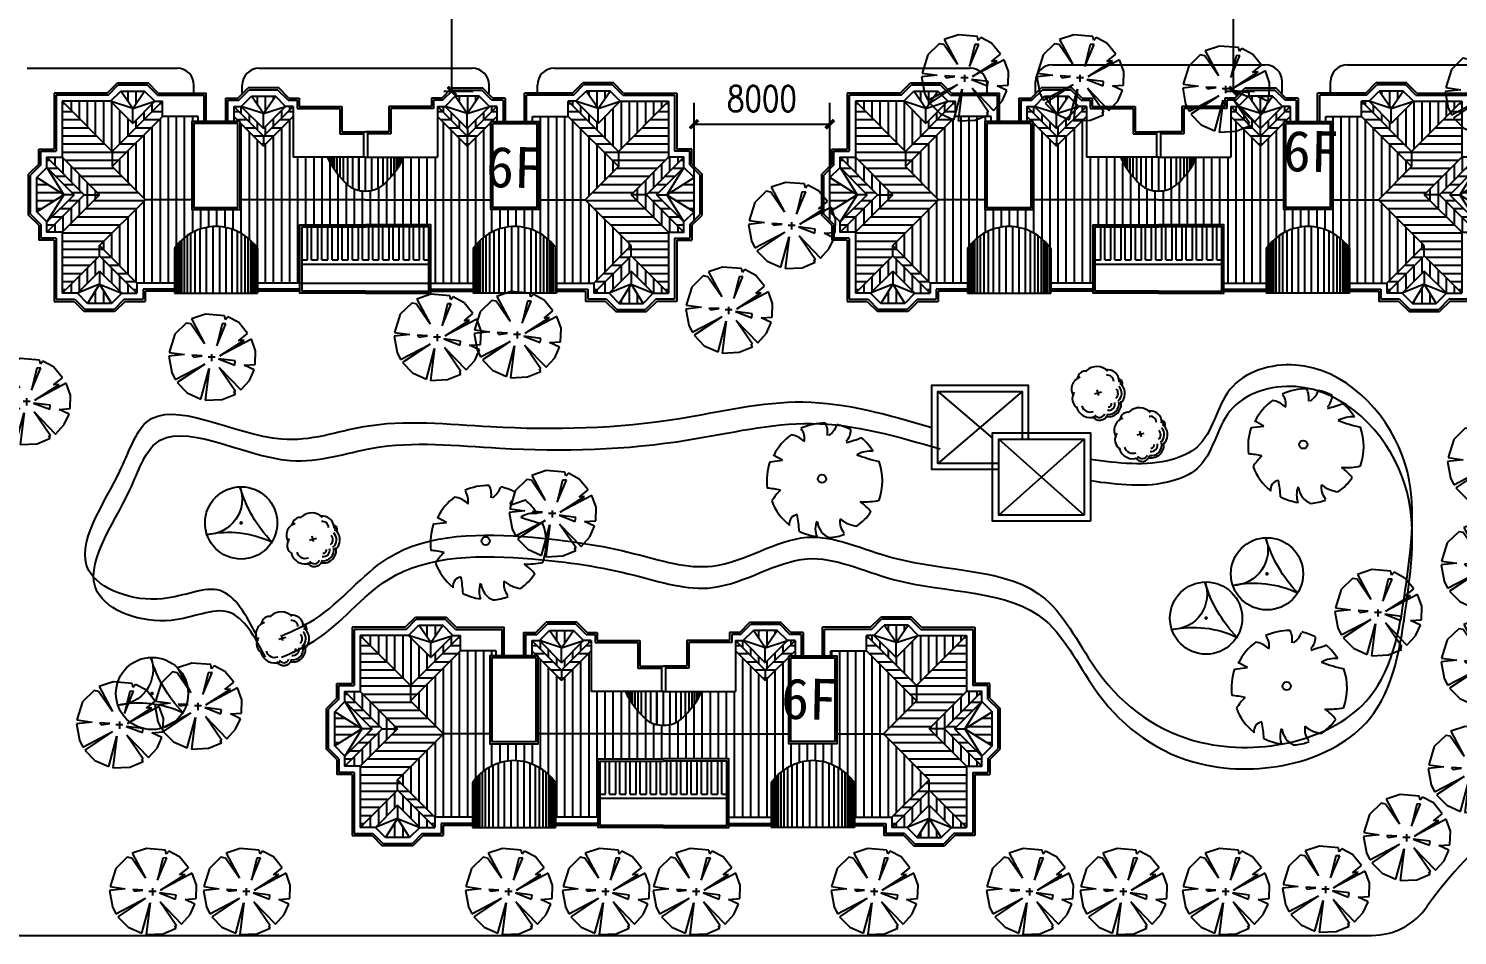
# Model space of a CAD drawing. Extents: x 225694 to 1397201, y -46174 to 794826.
# Drawn here: x 480086 to 564215, y 593584 to 646966 of the extents above; entities that cross this region are included whole.
import ezdxf
from ezdxf.enums import TextEntityAlignment as Align

# ---------------------------------------------------------------- set-up
doc = ezdxf.new("R2010")
doc.units = 0
doc.header["$LTSCALE"] = 0.5
doc.header["$MEASUREMENT"] = 0
for name, color, linetype in [('0-PD', 223, 'Continuous'), ('08-树', 73, 'Continuous'), ('KJ', 8, 'Continuous'), ('PUB_DIM', 3, 'Continuous'), ('TREE1', 62, 'Continuous'), ('ZJ', 7, 'Continuous'), ('屋顶', 135, 'Continuous'), ('树', 124, 'Continuous'), ('路', 40, 'Continuous')]:
    doc.layers.add(name, color=color, linetype=linetype)
doc.styles.add('DIM_FONT', font='SIMPLEX.shx', dxfattribs={"width": 0.8})
doc.styles.add('等线体', font='')
doc.styles.get('等线体').set_extended_font_data('黑体')
doc.dimstyles.new('DIMN500', dxfattribs={"dimscale": 5, "dimtxt": 300, "dimasz": 100, "dimexe": 250, "dimexo": 300, "dimgap": 150, "dimtad": 1, "dimdec": 0, "dimzin": 0, "dimdsep": 46, "dimtxsty": 'DIM_FONT', "dimcen": 0.09, "dimclrt": 7, "dimazin": 2, "dimtfac": 1, "dimtdec": 0, "dimtix": 1, "dimtmove": 2, "dimatfit": 3, "dimfxl": 1, "dimtolj": 1, "dimtzin": 0, "dimarcsym": 0})
pattern_1 = [(0, (-2429662.5, -3656551.4), (0, 476.25), [])]
pattern_2 = [(90, (-2429662.5, -3656551.4), (-476.25, 3e-14), [])]

# ---------------------------------------------------------------- blocks, each defined once
blk = doc.blocks.new('棕榈')
at = {"layer": '树', "color": 64, "linetype": 'Continuous'}
for p, q in [((-688, 831), (-995, 530)), ((-566, 808), (-688, 831)), ((-196, 270), (-566, 808)), ((-172, 1067), (-553, 940)), ((-553, 940), (-196, 270)), ((336, 1025), (-172, 1067)), ((127, 220), (373, 813)), ((270, 808), (127, 220)), ((373, 813), (270, 808)), ((360, 916), (336, 1025)), ((426, 996), (360, 916)), ((717, 842), (426, 996)), ((953, 551), (717, 842)), ((-995, 530), (-1146, 45)), ((1056, 402), (209, -50)), ((715, 357), (953, 551)), ((1170, 85), (1056, 402)), ((-1146, 45), (-738, -11)), ((0, -192), (0, 0)), ((209, -50), (863, 371)), ((863, 371), (715, 357)), ((1159, -278), (1170, 85)), ((-738, -11), (-1159, -58)), ((-1159, -58), (-1080, -495)), ((-990, -683), (-193, -267)), ((-193, -267), (-937, -763)), ((-537, -32), (-487, -82)), ((-265, -48), (-537, -32)), ((-487, -82), (-265, -48)), ((88, -84), (-103, -84)), ((177, -127), (611, -294)), ((625, -185), (177, -127)), ((633, -1004), (193, -363)), ((193, -363), (770, -961)), ((611, -294), (625, -185)), ((863, -297), (1159, -278)), ((1130, -424), (863, -297)), ((-1080, -495), (-990, -683)), ((-937, -763), (-662, -1041)), ((-294, -1205), (-73, -388)), ((-73, -388), (-180, -1239)), ((770, -961), (1003, -707)), ((1003, -707), (1130, -424)), ((-662, -1041), (-294, -1205)), ((275, -1218), (627, -1072)), ((627, -1072), (590, -1004)), ((590, -1004), (633, -1004)), ((-180, -1239), (275, -1218))]:
    blk.add_line(p, q, dxfattribs=at)
blk = doc.blocks.new('含笑')
at = {"layer": '树'}
for p, q in [((-632, 458), (-789, 543)), ((-789, 543), (-789, 543)), ((-846, 434), (-632, 458))]:
    blk.add_line(p, q, dxfattribs=at)
blk.add_circle((27, 148), 69.3, dxfattribs=at)
for centre, radius, start, end in [((74, 115), 966, 89.3321, 114.3856), ((-501, 833), 236, 343.6555, 39.76), ((-228, 923), 350, 352.0775, 26.6128), ((-64, 1178), 366, 304.1868, 338.5411), ((74, 115), 963, 62.8767, 77.7021), ((234, 973), 279, 315.8454, 359.7651), ((74, 115), 956, 126.0751, 153.6245), ((-556, 485), 407, 48.5203, 80.5151), ((-354, 3609), 2962, 285.4397, 290.7099), ((74, 115), 950, 31.4098, 49.4752), ((837, 188), 424, 83.5323, 121.6544), ((1829, 3902), 3566, 250.0865, 256.3451), ((74, 115), 974, 160.8426, 187.275), ((74, 115), 968, 340.3307, 19.43), ((-1018, -1601), 1597, 77.3728, 85.4649), ((81, -798), 1065, 134.7782, 147.3315), ((74, 115), 951, 200.8103, 231.4392), ((738, 952), 1190, 266.7455, 282.0146), ((89, -1036), 989, 39.6536, 53.993), ((-366, -610), 158, 97.741, 188.8107), ((-2361, -834), 2010, 2.9465, 10.9238), ((74, 115), 933, 305.394, 326.2464), ((316, -694), 400, 160.6009, 199.3991), ((271, -539), 323, 186.1912, 248.4952), ((626, -573), 297, 170.6314, 220.6278), ((680, -105), 545, 230.4582, 263.1093), ((74, 115), 947, 243.1498, 261.8356), ((74, 115), 957, 274.7236, 290.3277)]:
    blk.add_arc(centre, radius, start, end, dxfattribs=at)
blk = doc.blocks.new('桂花')
at = {"layer": '08-树', "linetype": 'ByBlock'}
for p, q in [((0, 0), (-316, 0)), ((-149, -187), (-149, 195))]:
    blk.add_line(p, q, dxfattribs=at)
for centre, radius, start, end in [((-743, 93), 815, 118.84094, 207.99249), ((-612, 656), 626, 75.25333, 173.88926), ((-612, 656), 332, 75.25333, 173.88926), ((-367, 1210), 204, 31.9374, 177.28646), ((-367, 1210), 110, 31.9374, 177.28646), ((79, 732), 688, 22.6842, 120.58139), ((79, 732), 509, 22.6842, 120.58139), ((79, 732), 314, 22.6842, 120.58139), ((574, 395), 565, 335.05145, 87.04818), ((574, 395), 687, 335.05145, 87.04818), ((574, 395), 158, 335.05145, 87.04818), ((574, 395), 344, 335.05145, 87.04818), ((868, -183), 294, 286.7742, 55.27854), ((868, -183), 443, 286.7742, 55.27854), ((-1031, -465), 437, 155.37629, 247.63718), ((-552, -692), 652, 181.43938, 289.22617), ((287, -545), 475, 271.89809, 6.29095), ((287, -545), 769, 271.89809, 6.29095), ((-59, -897), 543, 216.09834, 316.34387)]:
    blk.add_arc(centre, radius, start, end, dxfattribs=at)
blk = doc.blocks.new('GUIHUA')
at = {"layer": '树', "linetype": 'ByBlock', "xscale": 1.0944, "yscale": 1.0944, "zscale": 1.0944}
blk.add_blockref('桂花', (169, -8), dxfattribs=at)
blk = doc.blocks.new('腊梅')
at = {"layer": '08-树', "color": 125}
blk.add_lwpolyline([(-426, 1231, -0.521516), (-1406, -183, -0.162418), (522, -406, -0.119785), (-426, 1231, -2.558361)], format="xyb", dxfattribs=at)
blk.add_lwpolyline([(-416, 159, 53.6, 53.6, 1), (-363, 159, 53.6, 53.6, 1)], format="xyseb", close=True, dxfattribs=at)
blk.add_circle((-389, 159), 1072, dxfattribs=at)
blk = doc.blocks.new('WD-2')
at = {"layer": 'KJ', "linetype": 'Continuous'}
h = blk.add_hatch(dxfattribs=at)
h.set_pattern_fill('LINE,_O', color=256, scale=150)
h.set_pattern_definition(pattern_1)
h.paths.add_polyline_path([(5380, 5980), (3430, 7930), (3430, 8830), (480, 11780), (480, 8480), (2680, 6280), (480, 4080), (480, 480), (2680, 2680), (2680, 3280)])
h.paths.add_polyline_path([(1780, 6280), (-420, 8480), (-420, 7884), (1184, 6280), (-420, 4676), (-420, 4080)])
h.paths.add_polyline_path([(33980, 6280), (36180, 8480), (36180, 11780), (33230, 8830), (33230, 7930), (31280, 5980), (33980, 3280), (33980, 2680), (36180, 480), (36180, 4080)])
h.paths.add_polyline_path([(30280, 11780), (30280, 10880), (33230, 7930), (33230, 8830)])
h.paths.add_polyline_path([(6380, 10880), (6380, 11780), (3430, 8830), (3430, 7930)])
h.paths.add_polyline_path([(35476, 6280), (37080, 7884), (37080, 8480), (34880, 6280), (37080, 4080), (37080, 4676)])
h.paths.add_polyline_path([(2680, 3280), (2680, 2680), (4880, 480), (4880, 1080)], flags=16)
h.paths.add_polyline_path([(33980, 2680), (33980, 3280), (31780, 1080), (31780, 480)], flags=16)
h = blk.add_hatch(dxfattribs=at)
h.set_pattern_fill('LINE,_O', color=256, scale=150, angle=90)
h.set_pattern_definition(pattern_2)
h.paths.add_polyline_path([(3326, 11780), (480, 11780), (3430, 8830), (6380, 11780), (5934, 11780), (4630, 10476)])
h.paths.add_polyline_path([(8110, 10580), (8480, 10580), (8480, 10880), (6380, 10880), (3430, 7930), (5380, 5980), (8110, 5980)])
h.paths.add_polyline_path([(31280, 5980), (28550, 5980), (28550, 5410), (25710, 5410), (25710, 5980), (18330, 5980), (10950, 5980), (10950, 5410), (8110, 5410), (8110, 5980), (5380, 5980), (2680, 3280), (4880, 1080), (7083, 1080), (7083, 3103, -0.244186), (9533, 4410, -0.244186), (11983, 3103), (11983, 1080), (14480, 1080), (14480, 4510), (18330, 4510), (22180, 4510), (22180, 1080), (24677, 1080), (24677, 3103, -0.244186), (27127, 4410, -0.244186), (29577, 3103), (29577, 1080), (31780, 1080), (33980, 3280)])
h.paths.add_polyline_path([(2680, 2680), (480, 480), (1376, 480), (2680, 1784), (3984, 480), (4880, 480)])
h.paths.add_polyline_path([(33980, 2680), (31780, 480), (32676, 480), (33980, 1784), (35284, 480), (36180, 480)])
h.paths.add_polyline_path([(36180, 11780), (33334, 11780), (32030, 10476), (30726, 11780), (30280, 11780), (33230, 8830)])
h.paths.add_polyline_path([(30280, 10880), (28180, 10880), (28180, 10580), (28550, 10580), (28550, 5980), (31280, 5980), (33230, 7930)])
h.paths.add_polyline_path([(25710, 10510), (24330, 9130), (22580, 10880), (22580, 8480), (20590, 8480, -0.094946), (19397, 6866, -0.180763), (18330, 6494, -0.180763), (17263, 6866, -0.094946), (16070, 8480), (14080, 8480), (14080, 10880), (12330, 9130), (10950, 10510), (10950, 5980), (18330, 5980), (25710, 5980)])
h = blk.add_hatch(dxfattribs=at)
h.set_pattern_fill('LINE,_O', color=256, scale=150, angle=90)
h.set_pattern_definition(pattern_2)
h.paths.add_polyline_path([(32734, 12380), (31326, 12380), (32030, 11359)])
h.paths.add_polyline_path([(25034, 12080), (23626, 12080), (24330, 11059)])
h.paths.add_polyline_path([(12330, 11059), (13034, 12080), (11626, 12080)])
h.paths.add_polyline_path([(5334, 12380), (3926, 12380), (4630, 11359)])
h.paths.add_polyline_path([(3384, -120), (2680, 1006), (1976, -120)])
h.paths.add_polyline_path([(34684, -120), (33980, 1006), (33276, -120)])
h = blk.add_hatch(dxfattribs=at)
h.set_pattern_fill('LINE,_O', color=256, scale=150)
h.set_pattern_definition(pattern_1)
h.paths.add_polyline_path([(14080, 10880), (14080, 11480), (12330, 9730), (12330, 9130)])
h.paths.add_polyline_path([(12330, 9730), (10580, 11480), (10580, 10880), (10880, 10580), (10950, 10580), (10950, 10510), (12330, 9130)])
h.paths.add_polyline_path([(25710, 10510), (25710, 10580), (25780, 10580), (26080, 10880), (26080, 11480), (24330, 9730), (24330, 9130)])
h.paths.add_polyline_path([(22580, 11480), (22580, 10880), (24330, 9130), (24330, 9730)])
h = blk.add_hatch(dxfattribs=at)
h.set_pattern_fill('LINE,_O', color=256, scale=150, angle=90)
h.set_pattern_definition(pattern_2)
h.paths.add_polyline_path([(12330, 10176), (11026, 11480), (10580, 11480), (12330, 9730), (14080, 11480), (13634, 11480)])
h.paths.add_polyline_path([(24330, 10176), (23026, 11480), (22580, 11480), (24330, 9730), (26080, 11480), (25634, 11480)])
h = blk.add_hatch(dxfattribs=at)
h.set_pattern_fill('LINE,_O', color=256, scale=150, angle=90)
h.set_pattern_definition(pattern_2)
h.paths.add_polyline_path([(480, 8480), (-420, 8480), (1780, 6280), (2680, 6280)])
h.paths.add_polyline_path([(2680, 6280), (1780, 6280), (-420, 4080), (480, 4080)])
h.paths.add_polyline_path([(34880, 6280), (33980, 6280), (36180, 4080), (37080, 4080)])
h.paths.add_polyline_path([(37080, 8480), (36180, 8480), (33980, 6280), (34880, 6280)])
h = blk.add_hatch(dxfattribs=at)
h.set_pattern_fill('LINE,_O', color=256, scale=150)
h.set_pattern_definition(pattern_1)
h.paths.add_polyline_path([(584, 6280), (-1020, 7284), (-1020, 5276)])
h = blk.add_hatch(dxfattribs=at)
h.set_pattern_fill('LINE,_O', color=256, scale=150)
h.set_pattern_definition(pattern_1)
h.paths.add_polyline_path([(37680, 7284), (36076, 6280), (37680, 5276)])
for p, q in [((16170, 8320), (16170, 8480)), ((16290, 8102), (16290, 8480)), ((16390, 7938), (16390, 8480)), ((16510, 7756), (16510, 8480)), ((16660, 7550), (16660, 8480)), ((16840, 7326), (16840, 8480)), ((17050, 7094), (17050, 8480)), ((17300, 6852), (17300, 8480)), ((17600, 6660), (17600, 8480)), ((17950, 6531), (17950, 8480)), ((17960, 6533), (17960, 8480)), ((18340, 6494), (18340, 8480)), ((18720, 6533), (18720, 8480)), ((19080, 6660), (19080, 8480)), ((19380, 6852), (19380, 8480)), ((19630, 7094), (19630, 8480)), ((19840, 7326), (19840, 8480)), ((20020, 7550), (20020, 8480)), ((20170, 7756), (20170, 8480)), ((20290, 7938), (20290, 8480)), ((20390, 8102), (20390, 8480)), ((20510, 8320), (20510, 8480)), ((8593, 4249), (8593, 480)), ((8953, 4347), (8953, 480)), ((9343, 4402), (9343, 480)), ((9733, 4402), (9733, 480)), ((10113, 4347), (10113, 480)), ((10473, 4249), (10473, 480)), ((14926, 2435), (14926, 4390)), ((15166, 2435), (15166, 4390)), ((15526, 2435), (15526, 4390)), ((15766, 2435), (15766, 4390)), ((16126, 2435), (16126, 4390)), ((16366, 2435), (16366, 4390)), ((16726, 2435), (16726, 4390)), ((16966, 2435), (16966, 4390)), ((17326, 2435), (17326, 4390)), ((17566, 2435), (17566, 4390)), ((17926, 2435), (17926, 4390)), ((18166, 2435), (18166, 4390)), ((18526, 2435), (18526, 4390)), ((18766, 2435), (18766, 4390)), ((19126, 2435), (19126, 4390)), ((19366, 2435), (19366, 4390)), ((19726, 2435), (19726, 4390)), ((19966, 2435), (19966, 4390)), ((20326, 2435), (20326, 4390)), ((20566, 2435), (20566, 4390)), ((20926, 2435), (20926, 4390)), ((21166, 2435), (21166, 4390)), ((21526, 2435), (21526, 4390)), ((21766, 2435), (21766, 4390)), ((26187, 4249), (26187, 480)), ((26547, 4347), (26547, 480)), ((26927, 4402), (26927, 480)), ((27317, 4402), (27317, 480)), ((27707, 4347), (27707, 480)), ((28067, 4249), (28067, 480)), ((7383, 3473), (7383, 480)), ((7503, 3593), (7503, 480)), ((7653, 3725), (7653, 480)), ((7833, 3874), (7833, 480)), ((8043, 3997), (8043, 480)), ((8293, 4128), (8293, 480)), ((10773, 4128), (10773, 480)), ((11023, 3997), (11023, 480)), ((11233, 3874), (11233, 480)), ((11413, 3725), (11413, 480)), ((11563, 3593), (11563, 480)), ((11683, 3473), (11683, 480)), ((24977, 3473), (24977, 480)), ((25097, 3593), (25097, 480)), ((25247, 3725), (25247, 480)), ((25427, 3874), (25427, 480)), ((25637, 3997), (25637, 480)), ((25887, 4128), (25887, 480)), ((28367, 4128), (28367, 480)), ((28617, 3997), (28617, 480)), ((28827, 3874), (28827, 480)), ((29007, 3725), (29007, 480)), ((29157, 3593), (29157, 480)), ((29277, 3473), (29277, 480)), ((7163, 3214), (7163, 480)), ((7283, 3363), (7283, 480)), ((11783, 3363), (11783, 480)), ((11903, 3214), (11903, 480)), ((24757, 3214), (24757, 480)), ((24877, 3363), (24877, 480)), ((29377, 3363), (29377, 480)), ((29497, 3214), (29497, 480)), ((14600, 2435), (14926, 2435)), ((14600, 2195), (22060, 2195)), ((15166, 2435), (15526, 2435)), ((15766, 2435), (16126, 2435)), ((16366, 2435), (16726, 2435)), ((16966, 2435), (17326, 2435)), ((17566, 2435), (17926, 2435)), ((18166, 2435), (18526, 2435)), ((18766, 2435), (19126, 2435)), ((19366, 2435), (19726, 2435)), ((19966, 2435), (20326, 2435)), ((20566, 2435), (20926, 2435)), ((21166, 2435), (21526, 2435)), ((21766, 2435), (22060, 2435))]:
    blk.add_line(p, q, dxfattribs=at)
at = {"layer": '屋顶'}
for p, q in [((3128, 12260), (3728, 12860)), ((3177, 12140), (3777, 12740)), ((3728, 12860), (5532, 12860)), ((3777, 12740), (5483, 12740)), ((6083, 12140), (5483, 12740)), ((6132, 12260), (5532, 12860)), ((30528, 12260), (31128, 12860)), ((30577, 12140), (31177, 12740)), ((32932, 12860), (31128, 12860)), ((32883, 12740), (31177, 12740)), ((33483, 12140), (32883, 12740)), ((33532, 12260), (32932, 12860)), ((3128, 12260), (0, 12260)), ((0, 12260), (0, 8960)), ((3177, 12140), (120, 12140)), ((120, 12140), (120, 8840)), ((3326, 11780), (480, 11780)), ((480, 11780), (3430, 8830)), ((480, 11780), (480, 8480)), ((3326, 11780), (3926, 12380)), ((4630, 11359), (3326, 11780)), ((3326, 11780), (4630, 10476)), ((6380, 11780), (3430, 8830)), ((4630, 11359), (3926, 12380)), ((3926, 12380), (5334, 12380)), ((4630, 11359), (5334, 12380)), ((4630, 11359), (5934, 11780)), ((5934, 11780), (4630, 10476)), ((5934, 11780), (5334, 12380)), ((5934, 11780), (6380, 11780)), ((6083, 12140), (8840, 12140)), ((6132, 12260), (8960, 12260)), ((6380, 10880), (6380, 11780)), ((8840, 10580), (8840, 12140)), ((8960, 10580), (8960, 12260)), ((10100, 11960), (10100, 10580)), ((10100, 11960), (10828, 11960)), ((10220, 11840), (10220, 10580)), ((10220, 11840), (10877, 11840)), ((10828, 11960), (11428, 12560)), ((10877, 11840), (11477, 12440)), ((11026, 11480), (11626, 12080)), ((13232, 12560), (11428, 12560)), ((13183, 12440), (11477, 12440)), ((12330, 11059), (11626, 12080)), ((11626, 12080), (13034, 12080)), ((12330, 11059), (13034, 12080)), ((13634, 11480), (13034, 12080)), ((13783, 11840), (13183, 12440)), ((13832, 11960), (13232, 12560)), ((13783, 11840), (14310, 11840)), ((13832, 11960), (14430, 11960)), ((14310, 11840), (14310, 11360)), ((14310, 11840), (14310, 11360)), ((14430, 11960), (14430, 11480)), ((14430, 11960), (14430, 11480)), ((22230, 11960), (22230, 11480)), ((22230, 11960), (22230, 11480)), ((22828, 11960), (22230, 11960)), ((22350, 11840), (22350, 11360)), ((22350, 11840), (22350, 11360)), ((22877, 11840), (22350, 11840)), ((22828, 11960), (23428, 12560)), ((22877, 11840), (23477, 12440)), ((23026, 11480), (23626, 12080)), ((23428, 12560), (25232, 12560)), ((23477, 12440), (25183, 12440)), ((24330, 11059), (23626, 12080)), ((25034, 12080), (23626, 12080)), ((24330, 11059), (25034, 12080)), ((25634, 11480), (25034, 12080)), ((25783, 11840), (25183, 12440)), ((25832, 11960), (25232, 12560)), ((26440, 11840), (25783, 11840)), ((26560, 11960), (25832, 11960)), ((26440, 11840), (26440, 10580)), ((26560, 11960), (26560, 10580)), ((27700, 10580), (27700, 12260)), ((30528, 12260), (27700, 12260)), ((27820, 10580), (27820, 12140)), ((30577, 12140), (27820, 12140)), ((30726, 11780), (30280, 11780)), ((30280, 10880), (30280, 11780)), ((30280, 11780), (33230, 8830)), ((30726, 11780), (31326, 12380)), ((30726, 11780), (32030, 10476)), ((32030, 11359), (30726, 11780)), ((32030, 11359), (31326, 12380)), ((32734, 12380), (31326, 12380)), ((32030, 11359), (32734, 12380)), ((33334, 11780), (32030, 10476)), ((32030, 11359), (33334, 11780)), ((33334, 11780), (32734, 12380)), ((36180, 11780), (33230, 8830)), ((33334, 11780), (36180, 11780)), ((33483, 12140), (36540, 12140)), ((33532, 12260), (36660, 12260)), ((36180, 11780), (36180, 8480)), ((36540, 12140), (36540, 8840)), ((36660, 12260), (36660, 8960)), ((4630, 10476), (4630, 11359)), ((10580, 11480), (10580, 10580)), ((10580, 11480), (11026, 11480)), ((10580, 11480), (12330, 9730)), ((11026, 11480), (12330, 10176)), ((12330, 11059), (11026, 11480)), ((13634, 11480), (12330, 10176)), ((12330, 11059), (13634, 11480)), ((14080, 11480), (12330, 9730)), ((12330, 10176), (12330, 11059)), ((14080, 11480), (13634, 11480)), ((14080, 11480), (14080, 8480)), ((14310, 11360), (16830, 11360)), ((14430, 11480), (16950, 11480)), ((16830, 11360), (16830, 9860)), ((16950, 11480), (16950, 9980)), ((22230, 11480), (19710, 11480)), ((19710, 11480), (19710, 9980)), ((22350, 11360), (19830, 11360)), ((19830, 11360), (19830, 9860)), ((22580, 11480), (22580, 8480)), ((22580, 11480), (23026, 11480)), ((22580, 11480), (24330, 9730)), ((24330, 11059), (23026, 11480)), ((23026, 11480), (24330, 10176)), ((24330, 11059), (25634, 11480)), ((25634, 11480), (24330, 10176)), ((26080, 11480), (24330, 9730)), ((24330, 10176), (24330, 11059)), ((26080, 11480), (25634, 11480)), ((26080, 11480), (26080, 10580)), ((32030, 10476), (32030, 11359)), ((6380, 10880), (3430, 7930)), ((8480, 10880), (6380, 10880)), ((8480, 10580), (8480, 10880)), ((10580, 10880), (12330, 9130)), ((14080, 10880), (12330, 9130)), ((22580, 10880), (24330, 9130)), ((26080, 10880), (24330, 9130)), ((28180, 10580), (28180, 10880)), ((28180, 10880), (30280, 10880)), ((30280, 10880), (33230, 7930)), ((12330, 9730), (12330, 9130)), ((16830, 9860), (18211, 9860)), ((16950, 9980), (18330, 9980)), ((18211, 9980), (18211, 8480)), ((19710, 9980), (18330, 9980)), ((18449, 9980), (18449, 8480)), ((19830, 9860), (18449, 9860)), ((24330, 9730), (24330, 9130)), ((-900, 8960), (0, 8960)), ((-900, 8082), (-900, 8960)), ((-780, 8840), (120, 8840)), ((-780, 8033), (-780, 8840)), ((1780, 6280), (-420, 8480)), ((2680, 6280), (480, 8480)), ((3430, 8830), (3430, 7930)), ((18330, 8480), (14080, 8480)), ((18330, 8480), (22580, 8480)), ((33230, 8830), (33230, 7930)), ((33980, 6280), (36180, 8480)), ((34880, 6280), (37080, 8480)), ((37440, 8840), (36540, 8840)), ((37560, 8960), (36660, 8960)), ((37440, 8033), (37440, 8840)), ((37560, 8082), (37560, 8960)), ((-900, 8082), (-1500, 7482)), ((-780, 8033), (-1380, 7433)), ((1184, 6280), (-420, 7884)), ((-420, 7884), (584, 6280)), ((3430, 7930), (5380, 5980)), ((33230, 7930), (31280, 5980)), ((35476, 6280), (37080, 7884)), ((37080, 7884), (36076, 6280)), ((37440, 8033), (38040, 7433)), ((37560, 8082), (38160, 7482)), ((-1500, 5078), (-1500, 7482)), ((-1380, 5127), (-1380, 7433)), ((584, 6280), (-1020, 7284)), ((36076, 6280), (37680, 7284)), ((38040, 5127), (38040, 7433)), ((38160, 5078), (38160, 7482)), ((584, 6280), (-1020, 5276)), ((1184, 6280), (-420, 4676)), ((1780, 6280), (-420, 4080)), ((584, 6280), (-420, 4676)), ((2680, 6280), (480, 4080)), ((1184, 6280), (584, 6280)), ((1780, 6280), (2680, 6280)), ((2680, 3280), (5380, 5980)), ((8110, 5980), (5380, 5980)), ((18330, 5980), (10950, 5980)), ((18330, 5980), (25710, 5980)), ((28550, 5980), (31280, 5980)), ((33980, 3280), (31280, 5980)), ((33980, 6280), (36180, 4080)), ((34880, 6280), (33980, 6280)), ((34880, 6280), (37080, 4080)), ((35476, 6280), (36076, 6280)), ((35476, 6280), (37080, 4676)), ((36076, 6280), (37680, 5276)), ((36076, 6280), (37080, 4676)), ((-900, 4478), (-1500, 5078)), ((-780, 4527), (-1380, 5127)), ((37440, 4527), (38040, 5127)), ((37560, 4478), (38160, 5078)), ((-900, 4478), (-900, 3600)), ((-780, 4527), (-780, 3720)), ((37440, 4527), (37440, 3720)), ((37560, 4478), (37560, 3600)), ((0, 3600), (-900, 3600)), ((120, 3720), (-780, 3720)), ((0, 3600), (0, 0)), ((120, 3720), (120, 120)), ((480, 4080), (480, 480)), ((36180, 4080), (36180, 480)), ((36540, 3720), (36540, 120)), ((36540, 3720), (37440, 3720)), ((36660, 3600), (36660, 0)), ((36660, 3600), (37560, 3600)), ((480, 480), (2680, 2680)), ((2680, 2680), (2680, 3280)), ((4880, 1080), (2680, 3280)), ((4880, 480), (2680, 2680)), ((7083, 3103), (7083, 480)), ((11983, 3103), (11983, 480)), ((24677, 3103), (24677, 480)), ((24677, 3103), (24677, 480)), ((29577, 3103), (29577, 480)), ((29577, 3103), (29577, 480)), ((31780, 1080), (33980, 3280)), ((31780, 480), (33980, 2680)), ((33980, 2680), (33980, 3280)), ((36180, 480), (33980, 2680)), ((1376, 480), (2680, 1784)), ((3984, 480), (2680, 1784)), ((2680, 1784), (2680, 1006)), ((32676, 480), (33980, 1784)), ((35284, 480), (33980, 1784)), ((33980, 1784), (33980, 1006)), ((2680, 1006), (1376, 480)), ((2680, 1006), (1976, -120)), ((2680, 1006), (3984, 480)), ((2680, 1006), (3384, -120)), ((4880, 1080), (4880, 480)), ((7083, 1080), (4880, 1080)), ((14483, 1080), (11983, 1080)), ((22177, 1080), (24677, 1080)), ((29577, 1080), (31780, 1080)), ((31780, 1080), (31780, 480)), ((33980, 1006), (32676, 480)), ((33980, 1006), (33276, -120)), ((33980, 1006), (35284, 480)), ((33980, 1006), (34684, -120)), ((0, 0), (1178, 0)), ((120, 120), (1227, 120)), ((1376, 480), (480, 480)), ((1178, 0), (1778, -600)), ((1227, 120), (1827, -480)), ((1976, -120), (1376, 480)), ((3984, 480), (3384, -120)), ((4133, 120), (3533, -480)), ((4182, 0), (3582, -600)), ((3984, 480), (4880, 480)), ((4133, 120), (5240, 120)), ((4182, 0), (5360, 0)), ((5240, 720), (5240, 120)), ((7083, 720), (5240, 720)), ((5360, 600), (5360, 0)), ((7083, 600), (5360, 600)), ((7083, 480), (11983, 480)), ((14483, 720), (11983, 720)), ((14483, 600), (11983, 600)), ((22177, 720), (24677, 720)), ((22177, 600), (24677, 600)), ((29577, 480), (24677, 480)), ((29577, 480), (24677, 480)), ((29577, 720), (31420, 720)), ((29577, 600), (31300, 600)), ((31300, 600), (31300, 0)), ((32478, 0), (31300, 0)), ((31420, 720), (31420, 120)), ((32527, 120), (31420, 120)), ((32676, 480), (31780, 480)), ((32478, 0), (33078, -600)), ((32527, 120), (33127, -480)), ((32676, 480), (33276, -120)), ((34684, -120), (35284, 480)), ((35433, 120), (34833, -480)), ((35482, 0), (34882, -600)), ((35284, 480), (36180, 480)), ((36540, 120), (35433, 120)), ((36660, 0), (35482, 0)), ((3582, -600), (1778, -600)), ((3533, -480), (1827, -480)), ((3384, -120), (1976, -120)), ((33078, -600), (34882, -600)), ((33127, -480), (34833, -480)), ((33276, -120), (34684, -120))]:
    blk.add_line(p, q, dxfattribs=at)
for points in [[(10950, 10580), (8110, 10580), (8110, 5410), (10950, 5410)], [(10830, 10460), (8230, 10460), (8230, 5530), (10830, 5530)], [(25710, 10580), (28550, 10580), (28550, 5410), (25710, 5410)], [(25830, 10460), (28430, 10460), (28430, 5530), (25830, 5530)]]:
    blk.add_lwpolyline(points, close=True, dxfattribs=at)
for points in [[(480, 4080), (-420, 4080), (-420, 4676), (-1020, 5276), (-1020, 7284), (-420, 7884), (-420, 8480), (480, 8480)], [(36180, 4080), (37080, 4080), (37080, 4676), (37680, 5276), (37680, 7284), (37080, 7884), (37080, 8480), (36180, 8480)], [(18330, 480), (14480, 480), (14480, 4510), (18330, 4510)], [(18330, 600), (14600, 600), (14600, 4390), (18330, 4390)], [(18330, 480), (22180, 480), (22180, 4510), (18330, 4510)], [(18330, 600), (22060, 600), (22060, 4390), (18330, 4390)]]:
    blk.add_lwpolyline(points, dxfattribs=at)
for centre, radius, start, end in [((20899, 10786), 5333, 205.61905, 227.31397), ((15781, 10786), 5333, 312.68603, 334.38095), ((18294, 8107), 1613, 230.29775, 271.2831), ((18366, 8107), 1613, 268.7169, 309.70225), ((9566, 1398), 3012, 90.63097, 145.52011), ((9500, 1398), 3012, 34.47989, 89.36903), ((27160, 1398), 3012, 90.63097, 145.52011), ((27160, 1398), 3012, 90.63097, 145.52011), ((27094, 1398), 3012, 34.47989, 89.36903), ((27094, 1398), 3012, 34.47989, 89.36903)]:
    blk.add_arc(centre, radius, start, end, dxfattribs=at)
blk = doc.blocks.new('_ArchTick')
at = {"color": 0, "linetype": 'ByBlock'}
blk.add_lwpolyline([(-0.5, -0.5, 0.4, 0.4, 0), (0.5, 0.5, 0.4, 0.4, 0)], format="xyseb", dxfattribs=at)
blk = doc.blocks.new('*U1')
at = {"color": 0, "lineweight": -2}
for p, q in [((504538, 666489), (506259, 666489)), ((505009, 643289), (505009, 666489)), ((505009, 643289), (505009, 666489)), ((504538, 643289), (506259, 643289))]:
    blk.add_line(p, q, dxfattribs=at)
at = {"layer": 'DEFPOINTS', "color": 0}
for p in [(503038, 666489), (503038, 643289)]:
    blk.add_point(p, dxfattribs=at)
at = {"color": 0, "lineweight": -2, "xscale": 500, "yscale": 500, "zscale": 500}
for p, rotation in [((505009, 666489), 90), ((505009, 643289), 270)]:
    blk.add_blockref('_ArchTick', p, dxfattribs=dict(at, rotation=rotation))
at = {"color": 7, "insert": (503509, 654889), "char_height": 1500, "width": 0.000000001, "attachment_point": 5, "rotation": 90, "style": 'DIM_FONT'}
blk.add_mtext('\\A1;23200', dxfattribs=at)
blk = doc.blocks.new('*U64')
at = {"color": 0, "lineweight": -2}
for p, q in [((550552, 666489), (552273, 666489)), ((551023, 643289), (551023, 666489)), ((551023, 643289), (551023, 666489)), ((550552, 643289), (552273, 643289))]:
    blk.add_line(p, q, dxfattribs=at)
at = {"layer": 'DEFPOINTS', "color": 0}
for p in [(549052, 666489), (549052, 643289)]:
    blk.add_point(p, dxfattribs=at)
at = {"color": 0, "lineweight": -2, "xscale": 500, "yscale": 500, "zscale": 500}
for p, rotation in [((551023, 666489), 90), ((551023, 643289), 270)]:
    blk.add_blockref('_ArchTick', p, dxfattribs=dict(at, rotation=rotation))
at = {"color": 7, "insert": (549523, 654889), "char_height": 1500, "width": 0.000000001, "attachment_point": 5, "rotation": 90, "style": 'DIM_FONT'}
blk.add_mtext('\\A1;23200', dxfattribs=at)
blk = doc.blocks.new('*U76')
at = {"color": 0, "lineweight": -2}
for p, q in [((519266, 635728), (519266, 642589)), ((527266, 635728), (527266, 642589)), ((519266, 641339), (527266, 641339)), ((519266, 641339), (527266, 641339))]:
    blk.add_line(p, q, dxfattribs=at)
at = {"layer": 'DEFPOINTS', "color": 0}
for p in [(519266, 634228), (527266, 634228)]:
    blk.add_point(p, dxfattribs=at)
at = {"color": 0, "lineweight": -2, "xscale": 500, "yscale": 500, "zscale": 500, "rotation": 180}
blk.add_blockref('_ArchTick', (519266, 641339), dxfattribs=at)
at = {"color": 0, "lineweight": -2, "xscale": 500, "yscale": 500, "zscale": 500}
blk.add_blockref('_ArchTick', (527266, 641339), dxfattribs=at)
at = {"color": 7, "insert": (523266, 642839), "char_height": 1500, "width": 0.000000001, "attachment_point": 5, "style": 'DIM_FONT'}
blk.add_mtext('\\A1;8000', dxfattribs=at)

msp = doc.modelspace()

# ---------------------------------------------------------------- linework, layer by layer
at = {"layer": '08-树', "color": 7}
for points, knots in [([(494984.1, 611224.1), (495647.6, 611515.3), (498048.7, 612568.8), (501516.7, 617307.2), (509093.1, 617240.1), (515247.7, 616349.4), (520790.4, 614495.5), (525734.6, 618078.7), (532137.9, 614793.8), (539845.4, 615411.7), (543058.5, 608109.9), (549540.8, 603452.1), (559928.8, 605700.7), (561283.3, 614581), (562189.9, 622208.8), (556353.4, 628210.9), (550200.7, 626330.7), (549754.3, 622526.6), (546398.5, 621083.2), (544230.1, 621382.4), (542606.9, 621606.4)], [0, 0, 0, 0, 2161.4128168, 7822.2738914, 16367.6405656, 22486.9462076, 27136.1071158, 32946.55815, 38163.9468764, 47427.219745, 52790.1972617, 60095.0678335, 70354.6911185, 77456.6100095, 84945.4141191, 93173.9372081, 97303.6478174, 101197.9037723, 102818.9636127, 107646.0342022, 107646.0342022, 107646.0342022, 107646.0342022]), ([(494984.1, 609955.5), (495647.6, 610246.6), (498048.7, 611300.2), (501516.7, 616038.6), (509093.1, 615971.5), (515247.7, 615080.8), (520790.4, 613226.9), (525734.6, 616810.1), (532137.9, 613525.2), (539845.4, 614143.1), (543058.5, 606841.3), (549540.8, 602183.4), (559928.8, 604432.1), (561283.3, 613312.4), (562189.9, 620940.2), (556353.4, 626942.3), (550200.7, 625062.1), (549754.3, 621258), (546398.5, 619814.6), (544230.1, 620113.8), (542606.9, 620337.8)], [0, 0, 0, 0, 2161.4128168, 7822.2738914, 16367.6405656, 22486.9462076, 27136.1071158, 32946.55815, 38163.9468764, 47427.219745, 52790.1972617, 60095.0678335, 70354.6911185, 77456.6100095, 84945.4141191, 93173.9372081, 97303.6478174, 101197.9037723, 102818.9636127, 107646.0342022, 107646.0342022, 107646.0342022, 107646.0342022]), ([(493533.9, 611224.1), (492901.5, 612413.1), (491639.4, 614786), (487655.1, 612674.9), (481541.8, 614955.5), (485334.5, 619981.4), (487311.3, 626033.7), (494239.4, 621717.5), (500565.3, 624152.3), (508580.8, 623257.4), (517165, 623493.5), (525835.4, 625652), (530741, 624223.2), (533261, 623489.2)], [0, 0, 0, 0, 3433.087648, 6851.2342601, 11518.6755036, 17857.0364991, 20883.1133431, 28917.6227949, 33805.681438, 41298.5234953, 52427.412044, 59742.5848546, 67469.5140593, 67469.5140593, 67469.5140593, 67469.5140593]), ([(494041.8, 609955.5), (493409.5, 611144.5), (492147.4, 613517.4), (488163.1, 611406.3), (482049.8, 613686.9), (485842.5, 618712.8), (487819.3, 624765.1), (494747.4, 620448.9), (501073.3, 622883.6), (509088.8, 621988.8), (517673, 622224.9), (526343.3, 624383.4), (531249, 622954.6), (533769, 622220.6)], [0, 0, 0, 0, 3433.087648, 6851.2342601, 11518.6755036, 17857.0364991, 20883.1133431, 28917.6227949, 33805.681438, 41298.5234953, 52427.412044, 59742.5848546, 67469.5140593, 67469.5140593, 67469.5140593, 67469.5140593])]:
    msp.add_open_spline(points, degree=3, knots=knots, dxfattribs=at)
at = {"layer": 'TREE1', "color": 7}
for p, q in [((533629.6, 625606.2), (536837.7, 622863.5)), ((538581.9, 625606.2), (533629.6, 621372.3)), ((542238.3, 622801.9), (537206.3, 618331.9)), ((537206.3, 622801.9), (542238.3, 618331.9))]:
    msp.add_line(p, q, dxfattribs=at)
for points in [[(537206.3, 621003.7), (533261, 621003.7), (533261, 625974.8), (538950.6, 625974.8), (538950.6, 622801.9)], [(537206.3, 621372.3), (533629.6, 621372.3), (533629.6, 625606.2), (538581.9, 625606.2), (538581.9, 622801.9)]]:
    msp.add_lwpolyline(points, dxfattribs=at)
for points in [[(542606.9, 617963.3), (536837.7, 617963.3), (536837.7, 623170.6), (542606.9, 623170.6)], [(542238.3, 618331.9), (537206.3, 618331.9), (537206.3, 622801.9), (542238.3, 622801.9)]]:
    msp.add_lwpolyline(points, close=True, dxfattribs=at)
at = {"layer": '路', "color": 7, "linetype": 'Continuous'}
for p, q in [((480003.6, 644638.5), (488825.2, 644638.5)), ((493665.2, 644638.5), (506202, 644638.5)), ((511042, 644638.5), (535525.2, 644638.5))]:
    msp.add_line(p, q, dxfattribs=at)
at = {"layer": '路', "color": 7}
for p, q in [((540365.2, 644835.7), (552902, 644835.7)), ((557742, 644835.7), (565808.1, 644835.7)), ((489825.2, 643156.2), (489825.2, 643638.5)), ((492665.2, 643156.2), (492665.2, 643638.5)), ((507202, 643156.2), (507202, 643638.5)), ((510042, 643156.2), (510042, 643638.5)), ((536525.2, 643156.2), (536525.2, 643638.5)), ((539365.2, 643156.2), (539365.2, 643835.7)), ((553902, 643156.2), (553902, 643835.7)), ((556742, 643156.2), (556742, 643835.7)), ((496068.9, 631988.9), (503766, 631988.9)), ((440933.3, 593583.7), (559157.9, 593583.7))]:
    msp.add_line(p, q, dxfattribs=at)
for centre, radius, start, end in [((488825.2, 643638.5), 1000, 360, 90), ((493665.2, 643638.5), 1000, 90, 180), ((506202, 643638.5), 1000, 0, 90), ((511042, 643638.5), 1000, 90, 180), ((535525.2, 643638.5), 1000, 360, 90), ((540365.2, 643835.7), 1000, 90, 180), ((552902, 643835.7), 1000, 0, 90), ((557742, 643835.7), 1000, 90, 180), ((580435.4, 582765.3), 21929.1, 127.063085, 145.145367), ((559157.9, 597583.7), 4000, 270, 325.145367)]:
    msp.add_arc(centre, radius, start, end, dxfattribs=at)

# ---------------------------------------------------------------- block references
at = {"layer": '0-PD', "color": 7, "linetype": 'Continuous', "xscale": 0.9999999892897904, "yscale": 0.9999999892897904}
for p in [(481586, 630908.9), (528286, 630908.9), (499133.6, 599460.9)]:
    msp.add_blockref('WD-2', p, dxfattribs=at)
at = {"layer": '树', "color": 7}
for name, p, xscale, yscale, zscale in [('棕榈', (535211.3, 644251.4), 2.197147679980844, 2.197147679980844, 2.19714768), ('棕榈', (542007, 644251.4), 2.197147679980844, 2.197147679980844, 2.19714768), ('棕榈', (550585.8, 643595.3), 2.197147679980844, 2.197147679980844, 2.19714768), ('棕榈', (566045.4, 643393.9), 2.197147679980844, 2.197147679980844, 2.19714768), ('棕榈', (525030, 635567.2), 2.197147679980844, 2.197147679980844, 2.19714768), ('棕榈', (521325.7, 630585.9), 2.197147679980844, 2.197147679980844, 2.19714768), ('棕榈', (504153.7, 628981.1), 2.197147679980844, 2.197147679980844, 2.19714768), ('棕榈', (508864.4, 629136.4), 2.197147679980844, 2.197147679980844, 2.19714768), ('棕榈', (490884, 627805.4), 2.197147679980844, 2.197147679980844, 2.19714768), ('棕榈', (479987.5, 625204), 2.197147679980844, 2.197147679980844, 2.19714768), ('含笑', (555043.3, 621961), 3.510000000009313, 3.510000000009313, 3.510000000000001), ('含笑', (526704.3, 619944.4), 3.510000000009313, 3.510000000009313, 3.510000000000001), ('棕榈', (566183.6, 621612.4), 2.197147679980844, 2.197147679980844, 2.19714768), ('棕榈', (510931.7, 618599.1), 2.197147679980844, 2.197147679980844, 2.19714768), ('含笑', (506905.9, 616280.1), 3.510000000009313, 3.510000000009313, 3.510000000000001), ('腊梅', (493373.1, 617549.6), 1.98375000001397, 1.98375000001397, 1.98375), ('棕榈', (565802.6, 615522.3), 2.197147679980844, 2.197147679980844, 2.19714768), ('腊梅', (553774.6, 614554.3), 1.98375000001397, 1.98375000001397, 1.98375), ('棕榈', (559550.2, 612773.1), 2.197147679980844, 2.197147679980844, 2.19714768), ('腊梅', (550188.4, 611948.9), 1.98375000001397, 1.98375000001397, 1.98375), ('棕榈', (565802.6, 609812.8), 2.197147679980844, 2.197147679980844, 2.19714768), ('含笑', (554064.7, 607739), 3.510000000009313, 3.510000000009313, 3.510000000000001), ('腊梅', (488128.2, 607510.4), 1.98375000001397, 1.98375000001397, 1.98375), ('棕榈', (490072.8, 607273.5), 2.197147679980844, 2.197147679980844, 2.19714768), ('棕榈', (485450.7, 606169), 2.197147679980844, 2.197147679980844, 2.19714768), ('棕榈', (565040.5, 603532.4), 2.197147679980844, 2.197147679980844, 2.19714768), ('棕榈', (561230.1, 599535.7), 2.197147679980844, 2.197147679980844, 2.19714768), ('棕榈', (487401.3, 596359.7), 2.197147679980844, 2.197147679980844, 2.19714768), ('棕榈', (492926.3, 596359.7), 2.197147679980844, 2.197147679980844, 2.19714768), ('棕榈', (508358.3, 596359.7), 2.197147679980844, 2.197147679980844, 2.19714768), ('棕榈', (514073.8, 596359.7), 2.197147679980844, 2.197147679980844, 2.19714768), ('棕榈', (519408.3, 596359.7), 2.197147679980844, 2.197147679980844, 2.19714768), ('棕榈', (529886.8, 596359.7), 2.197147679980844, 2.197147679980844, 2.19714768), ('棕榈', (539031.7, 596359.7), 2.197147679980844, 2.197147679980844, 2.19714768), ('棕榈', (544556.7, 596359.7), 2.197147679980844, 2.197147679980844, 2.19714768), ('棕榈', (550580, 596359.7), 2.197147679980844, 2.197147679980844, 2.19714768), ('棕榈', (556467.2, 596490.7), 2.197147679980844, 2.197147679980844, 2.19714768)]:
    msp.add_blockref(name, p, dxfattribs=dict(at, xscale=xscale, yscale=yscale, zscale=zscale))
at = {"layer": '树', "color": 7, "rotation": 284.9686464037668}
for p in [(543058.5, 625531.5), (545569.2, 623106.6), (496829.6, 616918.8), (495028, 611091.9)]:
    msp.add_blockref('GUIHUA', p, dxfattribs=at)

# ---------------------------------------------------------------- texts
at = {"layer": 'ZJ', "color": 7, "linetype": 'Continuous', "style": '等线体'}
for p in [(555577.8, 639721.9), (508663.1, 638781.2), (526037.1, 607481.5)]:
    msp.add_text('6F', height=2400, rotation=358.735354, dxfattribs=at).set_placement(p, align=Align.MIDDLE)

# ---------------------------------------------------------------- dimensions: what is measured, and where the dimension line sits
at = {"layer": 'PUB_DIM', "color": 7}
for p1, p2, distance, picture, middle in [((503038.1, 643288.9), (503038.1, 666488.9), -1971, '*U1', (503509.1, 654888.9)), ((549051.6, 643288.9), (549051.6, 666488.9), -1971, '*U64', (549522.6, 654888.9)), ((519265.9977, 634227.7346), (527265.5217, 634227.7346), 7111.0165, '*U76', (523265.7597, 642838.7511))]:
    dim = msp.add_aligned_dim(p1=p1, p2=p2, distance=distance, dimstyle='DIMN500', dxfattribs=at)
    dim.commit()
    dim.dimension.update_dxf_attribs({"geometry": picture, "text_midpoint": middle})

doc.saveas('drawing.dxf')
